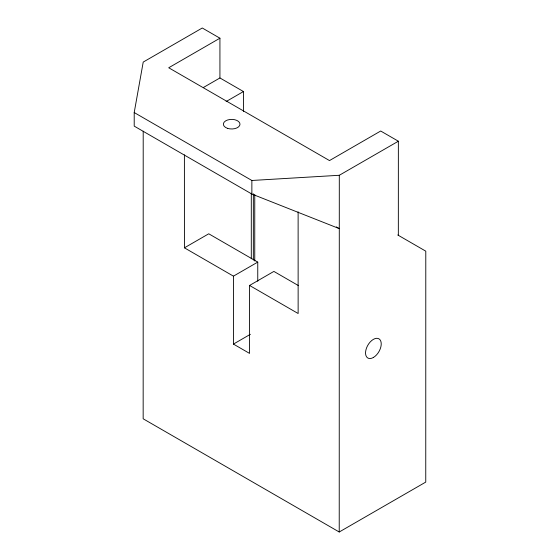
<?xml version="1.0" encoding="UTF-8"?>
<svg xmlns="http://www.w3.org/2000/svg" width="560" height="560" viewBox="0 0 560 560"><rect width="100%" height="100%" fill="white"/><g stroke="black" fill="none" stroke-linecap="round" stroke-linejoin="round"><path stroke-width="0.84" d="M203.357 87.521L219.926 77.959L219.933 38.199L202.272 28L143.22 62.076L134.211 112.546L134.211 126.126L251.867 194.047L339.29 228.627L336.301 226.898M143.206 131.166L143.164 418.789L339.227 532L425.754 482.09L425.789 251.174L397.761 234.983M298.543 285.663L273.882 271.418L249.557 285.453L249.55 353.395L233.429 344.085L233.436 276.15L184.422 247.828L184.401 154.847M243.446 111.377L243.453 91.539L219.926 77.959M251.293 258.783L251.3 193.179M251.867 194.047L251.867 180.474L134.211 112.546M253.344 260.036L253.351 193.788M254.751 260.967L254.765 194.53M257.754 281.267L257.761 262.108L208.747 233.793L184.422 247.828M339.227 532L339.304 175.28L398.363 141.218L398.342 235.312M219.933 38.199L168.714 67.76L329.497 160.573L380.695 131.019L398.363 141.218M226.128 101.542L243.453 91.539M233.436 276.15L257.761 262.108M233.429 344.085L250.383 334.299M251.867 180.474L339.304 175.28M249.557 285.453L298.137 313.509L298.123 211.813M373.387 357.483A11.088 6.405 -60 0 0 380.184 339.976A11.088 6.405 -60 0 0 366.59 347.816A11.088 6.405 -60 0 0 373.387 357.483M227.514 128.338A8.316 4.802 0 0 0 239.995 124.18A8.316 4.802 0 0 0 227.521 120.022A8.316 4.802 0 0 0 227.514 128.338"/></g></svg>
